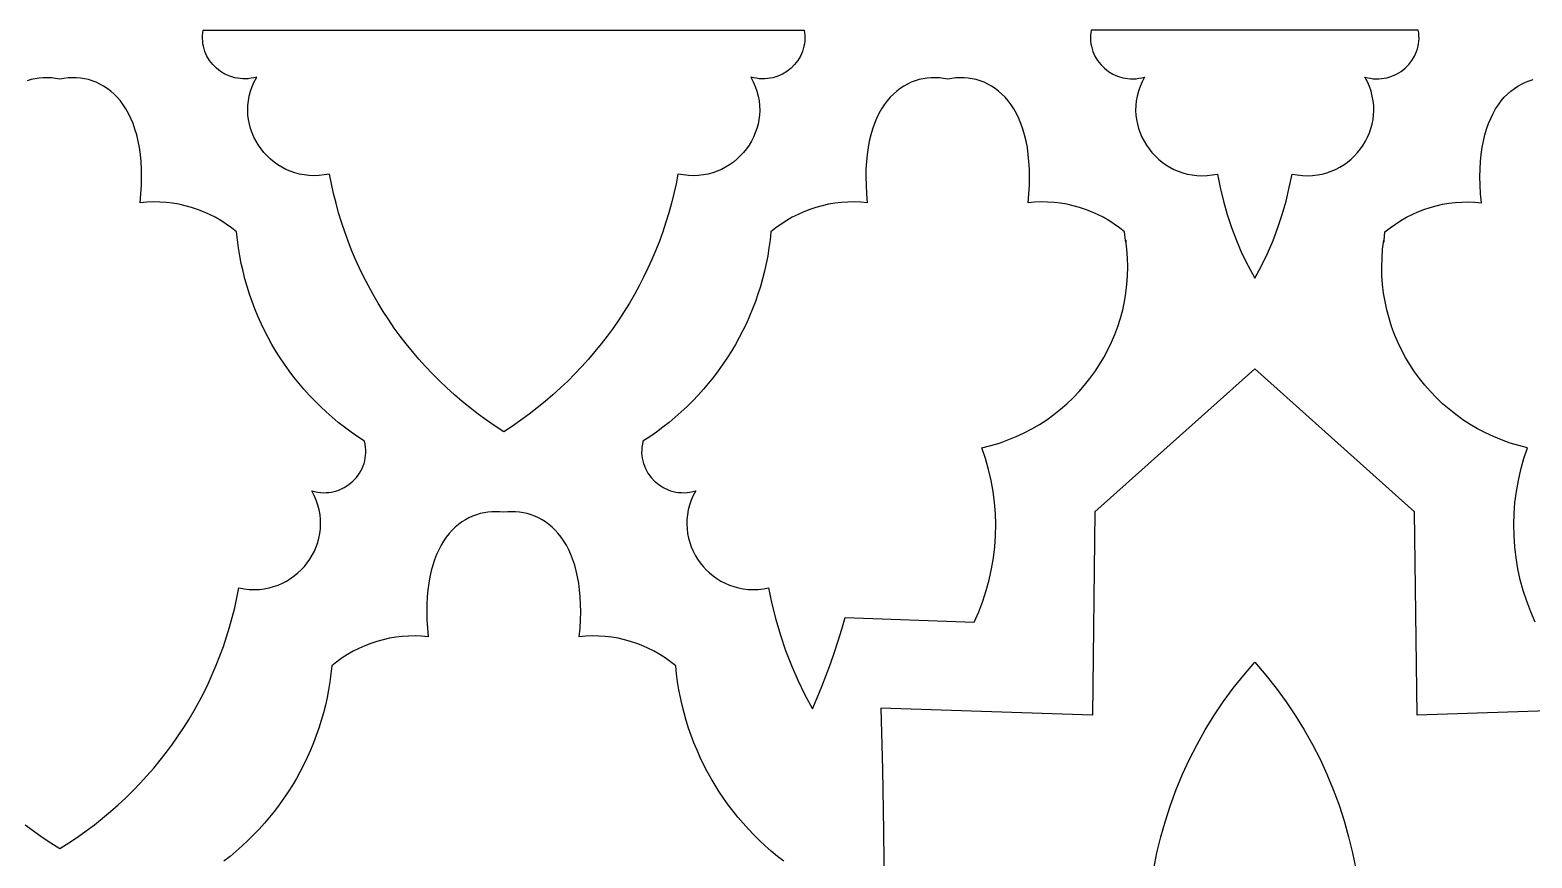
# Model space of a CAD drawing. Extents: x 50 to 3710, y -977 to -877.
# Drawn here: x 1826.9 to 1891.9, y -913 to -877.1 of the extents above; entities that cross this region are included whole.
import ezdxf

# ---------------------------------------------------------------- set-up
doc = ezdxf.new("R2010")
doc.units = 0
doc.layers.add('LAYER_1', color=18, linetype='CONTINUOUS')

msp = doc.modelspace()

# ---------------------------------------------------------------- linework, layer by layer
at = {"layer": 'LAYER_1'}
for points in [[(1847.382, -894.488), (1847.006, -894.241), (1846.637, -893.985), (1846.278, -893.722), (1845.926, -893.451), (1845.583, -893.172), (1845.249, -892.885), (1844.924, -892.591), (1844.607, -892.29), (1844.299, -891.982), (1844, -891.667), (1843.71, -891.345), (1843.429, -891.017), (1843.157, -890.682), (1842.895, -890.341), (1842.642, -889.994), (1842.398, -889.641), (1842.163, -889.283), (1841.938, -888.918), (1841.723, -888.548), (1841.517, -888.173), (1841.322, -887.793), (1841.136, -887.408), (1840.96, -887.019), (1840.794, -886.624), (1840.638, -886.225), (1840.492, -885.822), (1840.356, -885.415), (1840.231, -885.004), (1840.116, -884.589), (1840.011, -884.17), (1839.918, -883.748), (1839.834, -883.322), (1839.607, -883.364), (1839.382, -883.389), (1839.162, -883.396), (1838.945, -883.387), (1838.734, -883.362), (1838.528, -883.322), (1838.328, -883.268), (1838.134, -883.2), (1837.947, -883.119), (1837.767, -883.025), (1837.595, -882.92), (1837.432, -882.803), (1837.277, -882.675), (1837.132, -882.538), (1836.996, -882.392), (1836.871, -882.237), (1836.756, -882.074), (1836.653, -881.904), (1836.562, -881.727), (1836.483, -881.544), (1836.417, -881.356), (1836.364, -881.163), (1836.325, -880.966), (1836.301, -880.766), (1836.291, -880.563), (1836.297, -880.358), (1836.318, -880.151), (1836.356, -879.944), (1836.41, -879.736), (1836.482, -879.529), (1836.572, -879.323), (1836.68, -879.119), (1836.557, -879.152), (1836.434, -879.176), (1836.313, -879.191), (1836.193, -879.199), (1836.074, -879.198), (1835.957, -879.19), (1835.728, -879.151), (1835.51, -879.085), (1835.304, -878.992), (1835.112, -878.876), (1834.936, -878.738), (1834.779, -878.58), (1834.642, -878.404), (1834.527, -878.213), (1834.437, -878.007), (1834.402, -877.899), (1834.374, -877.789), (1834.353, -877.676), (1834.34, -877.561), (1834.334, -877.444), (1834.336, -877.325), (1834.347, -877.205), (1834.366, -877.083), (1860.398, -877.083), (1860.417, -877.205), (1860.428, -877.325), (1860.43, -877.444), (1860.424, -877.561), (1860.411, -877.676), (1860.39, -877.789), (1860.327, -878.007), (1860.237, -878.213), (1860.122, -878.404), (1859.985, -878.58), (1859.828, -878.738), (1859.652, -878.876), (1859.46, -878.992), (1859.254, -879.085), (1859.036, -879.151), (1858.923, -879.174), (1858.807, -879.19), (1858.69, -879.198), (1858.571, -879.199), (1858.451, -879.191), (1858.33, -879.176), (1858.207, -879.152), (1858.084, -879.119), (1858.192, -879.323), (1858.282, -879.529), (1858.354, -879.736), (1858.408, -879.944), (1858.446, -880.151), (1858.467, -880.358), (1858.473, -880.563), (1858.463, -880.766), (1858.439, -880.966), (1858.4, -881.163), (1858.347, -881.356), (1858.281, -881.544), (1858.202, -881.727), (1858.111, -881.904), (1858.008, -882.074), (1857.893, -882.237), (1857.768, -882.392), (1857.632, -882.538), (1857.487, -882.675), (1857.332, -882.803), (1857.169, -882.92), (1856.997, -883.025), (1856.817, -883.119), (1856.63, -883.2), (1856.436, -883.268), (1856.236, -883.322), (1856.03, -883.362), (1855.819, -883.387), (1855.602, -883.396), (1855.382, -883.389), (1855.157, -883.364), (1854.93, -883.322), (1854.846, -883.748), (1854.753, -884.17), (1854.648, -884.589), (1854.533, -885.004), (1854.408, -885.415), (1854.272, -885.822), (1854.127, -886.225), (1853.971, -886.624), (1853.804, -887.019), (1853.628, -887.408), (1853.442, -887.793), (1853.247, -888.173), (1853.041, -888.548), (1852.826, -888.918), (1852.601, -889.283), (1852.366, -889.641), (1852.123, -889.994), (1851.869, -890.341), (1851.607, -890.682), (1851.335, -891.017), (1851.054, -891.345), (1850.764, -891.667), (1850.465, -891.982), (1850.157, -892.29), (1849.84, -892.591), (1849.515, -892.885), (1849.181, -893.172), (1848.838, -893.451), (1848.486, -893.722), (1848.127, -893.985), (1847.758, -894.241)], [(1879.918, -887.839), (1880.21, -887.304), (1880.475, -886.759), (1880.712, -886.205), (1880.924, -885.643), (1881.111, -885.074), (1881.274, -884.497), (1881.415, -883.913), (1881.534, -883.322), (1881.761, -883.364), (1881.986, -883.389), (1882.206, -883.396), (1882.423, -883.387), (1882.634, -883.362), (1882.84, -883.322), (1883.04, -883.268), (1883.234, -883.2), (1883.421, -883.119), (1883.601, -883.025), (1883.773, -882.92), (1883.936, -882.803), (1884.091, -882.675), (1884.236, -882.538), (1884.372, -882.392), (1884.497, -882.237), (1884.612, -882.074), (1884.715, -881.904), (1884.806, -881.727), (1884.885, -881.544), (1884.951, -881.356), (1885.004, -881.163), (1885.043, -880.966), (1885.067, -880.766), (1885.077, -880.563), (1885.071, -880.358), (1885.05, -880.151), (1885.012, -879.944), (1884.958, -879.736), (1884.886, -879.529), (1884.796, -879.323), (1884.688, -879.119), (1884.811, -879.152), (1884.934, -879.176), (1885.055, -879.191), (1885.175, -879.199), (1885.294, -879.198), (1885.411, -879.19), (1885.64, -879.151), (1885.858, -879.085), (1886.064, -878.992), (1886.256, -878.876), (1886.432, -878.738), (1886.589, -878.58), (1886.726, -878.404), (1886.841, -878.213), (1886.931, -878.007), (1886.966, -877.899), (1886.994, -877.789), (1887.015, -877.676), (1887.028, -877.561), (1887.034, -877.444), (1887.032, -877.325), (1887.021, -877.205), (1887.002, -877.083), (1879.918, -877.083), (1872.834, -877.083), (1872.815, -877.205), (1872.804, -877.325), (1872.802, -877.444), (1872.808, -877.561), (1872.821, -877.676), (1872.842, -877.789), (1872.905, -878.007), (1872.995, -878.213), (1873.109, -878.404), (1873.246, -878.58), (1873.404, -878.738), (1873.58, -878.876), (1873.772, -878.992), (1873.978, -879.085), (1874.196, -879.151), (1874.309, -879.174), (1874.424, -879.19), (1874.542, -879.198), (1874.66, -879.199), (1874.781, -879.191), (1874.902, -879.176), (1875.024, -879.152), (1875.147, -879.119), (1875.039, -879.323), (1874.95, -879.529), (1874.878, -879.736), (1874.823, -879.944), (1874.786, -880.151), (1874.764, -880.358), (1874.759, -880.563), (1874.769, -880.766), (1874.793, -880.966), (1874.832, -881.163), (1874.885, -881.356), (1874.951, -881.544), (1875.03, -881.727), (1875.121, -881.904), (1875.224, -882.074), (1875.339, -882.237), (1875.464, -882.392), (1875.6, -882.538), (1875.745, -882.675), (1875.9, -882.803), (1876.063, -882.92), (1876.235, -883.025), (1876.415, -883.119), (1876.602, -883.2), (1876.796, -883.268), (1876.996, -883.322), (1877.202, -883.362), (1877.413, -883.387), (1877.63, -883.396), (1877.85, -883.389), (1878.074, -883.364), (1878.302, -883.322), (1878.421, -883.913), (1878.562, -884.497), (1878.725, -885.074), (1878.912, -885.643), (1879.124, -886.205), (1879.361, -886.759), (1879.626, -887.304)], [(1860.757, -906.496), (1860.966, -906.013), (1861.166, -905.525), (1861.357, -905.034), (1861.539, -904.54), (1861.712, -904.042), (1861.876, -903.541), (1862.03, -903.038), (1862.175, -902.531), (1867.768, -902.734), (1867.964, -902.285), (1868.137, -901.829), (1868.287, -901.366), (1868.414, -900.899), (1868.517, -900.427), (1868.597, -899.951), (1868.653, -899.473), (1868.686, -898.993), (1868.695, -898.512), (1868.681, -898.031), (1868.644, -897.55), (1868.582, -897.071), (1868.498, -896.595), (1868.389, -896.122), (1868.257, -895.652), (1868.101, -895.188), (1868.484, -895.091), (1868.859, -894.977), (1869.225, -894.846), (1869.581, -894.7), (1869.927, -894.538), (1870.264, -894.361), (1870.59, -894.17), (1870.905, -893.966), (1871.209, -893.747), (1871.501, -893.516), (1871.782, -893.273), (1872.05, -893.018), (1872.306, -892.751), (1872.549, -892.473), (1872.779, -892.186), (1872.996, -891.888), (1873.198, -891.581), (1873.386, -891.265), (1873.56, -890.941), (1873.718, -890.609), (1873.862, -890.269), (1873.989, -889.923), (1874.101, -889.57), (1874.196, -889.212), (1874.275, -888.848), (1874.336, -888.479), (1874.381, -888.106), (1874.407, -887.729), (1874.415, -887.349), (1874.405, -886.966), (1874.377, -886.581), (1874.329, -886.194), (1874.328, -886.269), (1874.316, -886.202), (1874.276, -885.829), (1874.055, -885.652), (1873.827, -885.488), (1873.592, -885.335), (1873.349, -885.196), (1873.1, -885.069), (1872.846, -884.956), (1872.586, -884.855), (1872.321, -884.768), (1872.052, -884.694), (1871.78, -884.634), (1871.504, -884.588), (1871.226, -884.556), (1870.946, -884.538), (1870.664, -884.534), (1870.382, -884.544), (1870.099, -884.569), (1870.134, -884.181), (1870.155, -883.808), (1870.162, -883.451), (1870.157, -883.109), (1870.138, -882.783), (1870.108, -882.471), (1870.066, -882.174), (1870.012, -881.893), (1869.948, -881.625), (1869.874, -881.373), (1869.79, -881.134), (1869.696, -880.91), (1869.594, -880.7), (1869.483, -880.504), (1869.365, -880.322), (1869.239, -880.154), (1869.107, -879.999), (1868.967, -879.857), (1868.822, -879.729), (1868.672, -879.614), (1868.517, -879.512), (1868.357, -879.423), (1868.193, -879.347), (1868.025, -879.283), (1867.855, -879.232), (1867.682, -879.193), (1867.506, -879.167), (1867.33, -879.152), (1867.152, -879.15), (1866.973, -879.159), (1866.794, -879.18), (1866.616, -879.212), (1866.437, -879.18), (1866.259, -879.159), (1866.08, -879.15), (1865.902, -879.152), (1865.725, -879.167), (1865.55, -879.193), (1865.377, -879.232), (1865.206, -879.283), (1865.039, -879.347), (1864.875, -879.423), (1864.715, -879.512), (1864.56, -879.614), (1864.409, -879.729), (1864.264, -879.857), (1864.125, -879.999), (1863.992, -880.154), (1863.867, -880.322), (1863.748, -880.504), (1863.638, -880.7), (1863.535, -880.91), (1863.442, -881.134), (1863.358, -881.373), (1863.284, -881.625), (1863.219, -881.893), (1863.166, -882.174), (1863.124, -882.471), (1863.093, -882.783), (1863.075, -883.109), (1863.069, -883.451), (1863.077, -883.808), (1863.098, -884.181), (1863.133, -884.569), (1862.85, -884.544), (1862.567, -884.534), (1862.285, -884.538), (1862.005, -884.556), (1861.727, -884.588), (1861.452, -884.634), (1861.179, -884.694), (1860.91, -884.768), (1860.646, -884.855), (1860.386, -884.956), (1860.131, -885.069), (1859.883, -885.196), (1859.64, -885.335), (1859.404, -885.488), (1859.176, -885.652), (1858.956, -885.829), (1858.92, -886.175), (1858.874, -886.519), (1858.818, -886.86), (1858.753, -887.199), (1858.678, -887.535), (1858.593, -887.868), (1858.499, -888.198), (1858.396, -888.524), (1858.284, -888.847), (1858.162, -889.167), (1858.032, -889.482), (1857.893, -889.794), (1857.745, -890.101), (1857.588, -890.404), (1857.423, -890.702), (1857.249, -890.995), (1857.067, -891.284), (1856.877, -891.567), (1856.679, -891.845), (1856.473, -892.118), (1856.259, -892.385), (1856.037, -892.646), (1855.807, -892.902), (1855.57, -893.151), (1855.326, -893.393), (1855.074, -893.629), (1854.815, -893.859), (1854.549, -894.082), (1854.276, -894.297), (1853.995, -894.505), (1853.709, -894.706), (1853.415, -894.9), (1853.387, -895.026), (1853.368, -895.151), (1853.359, -895.274), (1853.358, -895.396), (1853.365, -895.517), (1853.381, -895.634), (1853.404, -895.75), (1853.435, -895.863), (1853.474, -895.972), (1853.519, -896.079), (1853.629, -896.281), (1853.764, -896.466), (1853.921, -896.634), (1854.098, -896.78), (1854.293, -896.904), (1854.503, -897.003), (1854.613, -897.043), (1854.726, -897.075), (1854.842, -897.1), (1854.96, -897.118), (1855.08, -897.128), (1855.202, -897.13), (1855.326, -897.123), (1855.451, -897.108), (1855.576, -897.083), (1855.703, -897.05), (1855.595, -897.254), (1855.505, -897.46), (1855.433, -897.667), (1855.379, -897.874), (1855.341, -898.082), (1855.32, -898.288), (1855.314, -898.493), (1855.324, -898.696), (1855.349, -898.897), (1855.388, -899.094), (1855.441, -899.286), (1855.507, -899.475), (1855.586, -899.657), (1855.677, -899.834), (1855.78, -900.005), (1855.894, -900.167), (1856.019, -900.322), (1856.155, -900.469), (1856.3, -900.606), (1856.455, -900.733), (1856.619, -900.85), (1856.791, -900.956), (1856.97, -901.049), (1857.157, -901.13), (1857.351, -901.199), (1857.551, -901.253), (1857.757, -901.293), (1857.969, -901.318), (1858.185, -901.327), (1858.406, -901.319), (1858.63, -901.295), (1858.858, -901.253), (1858.999, -901.945), (1859.168, -902.628), (1859.366, -903.301), (1859.59, -903.964), (1859.842, -904.616), (1860.12, -905.255), (1860.426, -905.883)]]:
    msp.add_lwpolyline(points, close=True, dxfattribs=at)
for points in [[(1826.651, -911.513), (1827.013, -911.785), (1827.383, -912.048), (1827.762, -912.304), (1828.149, -912.551), (1828.537, -912.304), (1828.916, -912.048), (1829.286, -911.785), (1829.648, -911.513), (1830, -911.233), (1830.344, -910.945), (1830.679, -910.649), (1831.005, -910.346), (1831.322, -910.035), (1831.63, -909.718), (1831.928, -909.393), (1832.217, -909.061), (1832.497, -908.723), (1832.767, -908.378), (1833.027, -908.027), (1833.278, -907.669), (1833.519, -907.306), (1833.75, -906.937), (1833.971, -906.562), (1834.183, -906.182), (1834.384, -905.796), (1834.575, -905.405), (1834.756, -905.01), (1834.926, -904.609), (1835.086, -904.204), (1835.235, -903.794), (1835.374, -903.38), (1835.503, -902.962), (1835.62, -902.541), (1835.727, -902.115), (1835.823, -901.686), (1835.907, -901.253), (1836.135, -901.295), (1836.36, -901.319), (1836.58, -901.327), (1836.796, -901.318), (1837.008, -901.293), (1837.214, -901.253), (1837.414, -901.199), (1837.608, -901.13), (1837.795, -901.049), (1837.975, -900.956), (1838.146, -900.85), (1838.31, -900.733), (1838.465, -900.606), (1838.61, -900.469), (1838.746, -900.322), (1838.871, -900.167), (1838.985, -900.005), (1839.088, -899.834), (1839.18, -899.657), (1839.259, -899.475), (1839.325, -899.286), (1839.377, -899.094), (1839.416, -898.897), (1839.441, -898.696), (1839.451, -898.493), (1839.445, -898.288), (1839.424, -898.082), (1839.386, -897.874), (1839.332, -897.667), (1839.26, -897.46), (1839.17, -897.254), (1839.062, -897.05), (1839.189, -897.083), (1839.315, -897.108), (1839.439, -897.123), (1839.563, -897.13), (1839.685, -897.128), (1839.805, -897.118), (1839.924, -897.1), (1840.039, -897.075), (1840.152, -897.043), (1840.262, -897.003), (1840.472, -896.904), (1840.667, -896.78), (1840.844, -896.634), (1841.001, -896.466), (1841.136, -896.281), (1841.246, -896.079), (1841.292, -895.972), (1841.33, -895.863), (1841.361, -895.75), (1841.384, -895.634), (1841.4, -895.517), (1841.407, -895.396), (1841.406, -895.274), (1841.397, -895.151), (1841.378, -895.026), (1841.35, -894.9), (1841.057, -894.706), (1840.77, -894.505), (1840.49, -894.297), (1840.216, -894.082), (1839.95, -893.859), (1839.691, -893.629), (1839.439, -893.393), (1839.195, -893.151), (1838.958, -892.902), (1838.728, -892.646), (1838.506, -892.385), (1838.292, -892.118), (1838.086, -891.845), (1837.888, -891.567), (1837.698, -891.284), (1837.516, -890.995), (1837.342, -890.702), (1837.177, -890.404), (1837.02, -890.101), (1836.872, -889.794), (1836.733, -889.482), (1836.603, -889.167), (1836.481, -888.847), (1836.369, -888.524), (1836.266, -888.198), (1836.172, -887.868), (1836.087, -887.535), (1836.012, -887.199), (1835.947, -886.86), (1835.891, -886.519), (1835.845, -886.175), (1835.809, -885.829), (1835.589, -885.652), (1835.361, -885.488), (1835.125, -885.335), (1834.883, -885.196), (1834.634, -885.069), (1834.379, -884.956), (1834.119, -884.855), (1833.855, -884.768), (1833.586, -884.694), (1833.313, -884.634), (1833.038, -884.588), (1832.76, -884.556), (1832.48, -884.538), (1832.198, -884.534), (1831.915, -884.544), (1831.632, -884.569), (1831.667, -884.181), (1831.688, -883.808), (1831.696, -883.451), (1831.69, -883.109), (1831.672, -882.783), (1831.641, -882.471), (1831.599, -882.174), (1831.546, -881.893), (1831.482, -881.625), (1831.407, -881.373), (1831.323, -881.134), (1831.23, -880.91), (1831.127, -880.7), (1831.017, -880.504), (1830.898, -880.322), (1830.773, -880.154), (1830.64, -879.999), (1830.501, -879.857), (1830.356, -879.729), (1830.205, -879.614), (1830.05, -879.512), (1829.89, -879.423), (1829.726, -879.347), (1829.559, -879.283), (1829.388, -879.232), (1829.215, -879.193), (1829.04, -879.167), (1828.863, -879.152), (1828.685, -879.15), (1828.507, -879.159), (1828.328, -879.18), (1828.149, -879.212), (1827.971, -879.18), (1827.792, -879.159), (1827.613, -879.15), (1827.436, -879.152), (1827.259, -879.167), (1827.084, -879.193), (1826.91, -879.232), (1826.74, -879.283)], [(1826.651, -911.513), (1827.013, -911.785), (1827.383, -912.048), (1827.762, -912.304), (1828.149, -912.551), (1828.537, -912.304), (1828.916, -912.048), (1829.286, -911.785), (1829.648, -911.513), (1830, -911.233), (1830.344, -910.945), (1830.679, -910.649), (1831.005, -910.346), (1831.322, -910.035), (1831.63, -909.718), (1831.928, -909.393), (1832.217, -909.061), (1832.497, -908.723), (1832.767, -908.378), (1833.027, -908.027), (1833.278, -907.669), (1833.519, -907.306), (1833.75, -906.937), (1833.971, -906.562), (1834.183, -906.182), (1834.384, -905.796), (1834.575, -905.405), (1834.756, -905.01), (1834.926, -904.609), (1835.086, -904.204), (1835.235, -903.794), (1835.374, -903.38), (1835.503, -902.962), (1835.62, -902.541), (1835.727, -902.115), (1835.823, -901.686), (1835.907, -901.253), (1836.135, -901.295), (1836.36, -901.319), (1836.58, -901.327), (1836.796, -901.318), (1837.008, -901.293), (1837.214, -901.253), (1837.414, -901.199), (1837.608, -901.13), (1837.795, -901.049), (1837.975, -900.956), (1838.146, -900.85), (1838.31, -900.733), (1838.465, -900.606), (1838.61, -900.469), (1838.746, -900.322), (1838.871, -900.167), (1838.985, -900.005), (1839.088, -899.834), (1839.18, -899.657), (1839.259, -899.475), (1839.325, -899.286), (1839.377, -899.094), (1839.416, -898.897), (1839.441, -898.696), (1839.451, -898.493), (1839.445, -898.288), (1839.424, -898.082), (1839.386, -897.874), (1839.332, -897.667), (1839.26, -897.46), (1839.17, -897.254), (1839.062, -897.05), (1839.189, -897.083), (1839.315, -897.108), (1839.439, -897.123), (1839.563, -897.13), (1839.685, -897.128), (1839.805, -897.118), (1839.924, -897.1), (1840.039, -897.075), (1840.152, -897.043), (1840.262, -897.003), (1840.472, -896.904), (1840.667, -896.78), (1840.844, -896.634), (1841.001, -896.466), (1841.136, -896.281), (1841.246, -896.079), (1841.292, -895.972), (1841.33, -895.863), (1841.361, -895.75), (1841.384, -895.634), (1841.4, -895.517), (1841.407, -895.396), (1841.406, -895.274), (1841.397, -895.151), (1841.378, -895.026), (1841.35, -894.9), (1841.057, -894.706), (1840.77, -894.505), (1840.49, -894.297), (1840.216, -894.082), (1839.95, -893.859), (1839.691, -893.629), (1839.439, -893.393), (1839.195, -893.151), (1838.958, -892.902), (1838.728, -892.646), (1838.506, -892.385), (1838.292, -892.118), (1838.086, -891.845), (1837.888, -891.567), (1837.698, -891.284), (1837.516, -890.995), (1837.342, -890.702), (1837.177, -890.404), (1837.02, -890.101), (1836.872, -889.794), (1836.733, -889.482), (1836.603, -889.167), (1836.481, -888.847), (1836.369, -888.524), (1836.266, -888.198), (1836.172, -887.868), (1836.087, -887.535), (1836.012, -887.199), (1835.947, -886.86), (1835.891, -886.519), (1835.845, -886.175), (1835.809, -885.829), (1835.589, -885.652), (1835.361, -885.488), (1835.125, -885.335), (1834.883, -885.196), (1834.634, -885.069), (1834.379, -884.956), (1834.119, -884.855), (1833.855, -884.768), (1833.586, -884.694), (1833.313, -884.634), (1833.038, -884.588), (1832.76, -884.556), (1832.48, -884.538), (1832.198, -884.534), (1831.915, -884.544), (1831.632, -884.569), (1831.667, -884.181), (1831.688, -883.808), (1831.696, -883.451), (1831.69, -883.109), (1831.672, -882.783), (1831.641, -882.471), (1831.599, -882.174), (1831.546, -881.893), (1831.482, -881.625), (1831.407, -881.373), (1831.323, -881.134), (1831.23, -880.91), (1831.127, -880.7), (1831.017, -880.504), (1830.898, -880.322), (1830.773, -880.154), (1830.64, -879.999), (1830.501, -879.857), (1830.356, -879.729), (1830.205, -879.614), (1830.05, -879.512), (1829.89, -879.423), (1829.726, -879.347), (1829.559, -879.283), (1829.388, -879.232), (1829.215, -879.193), (1829.04, -879.167), (1828.863, -879.152), (1828.685, -879.15), (1828.507, -879.159), (1828.328, -879.18), (1828.149, -879.212), (1827.971, -879.18), (1827.792, -879.159), (1827.613, -879.15), (1827.436, -879.152), (1827.259, -879.167), (1827.084, -879.193), (1826.91, -879.232), (1826.74, -879.283)], [(1892.068, -902.734), (1891.872, -902.285), (1891.699, -901.829), (1891.549, -901.366), (1891.422, -900.899), (1891.319, -900.427), (1891.239, -899.951), (1891.183, -899.473), (1891.15, -898.993), (1891.141, -898.512), (1891.155, -898.031), (1891.192, -897.55), (1891.253, -897.071), (1891.338, -896.595), (1891.447, -896.122), (1891.579, -895.652), (1891.735, -895.188), (1891.352, -895.091), (1890.977, -894.977), (1890.611, -894.846), (1890.255, -894.7), (1889.909, -894.538), (1889.572, -894.361), (1889.246, -894.17), (1888.931, -893.966), (1888.627, -893.747), (1888.335, -893.516), (1888.054, -893.273), (1887.785, -893.018), (1887.53, -892.751), (1887.286, -892.473), (1887.057, -892.186), (1886.84, -891.888), (1886.638, -891.581), (1886.45, -891.265), (1886.276, -890.941), (1886.117, -890.609), (1885.974, -890.269), (1885.847, -889.923), (1885.735, -889.57), (1885.64, -889.212), (1885.561, -888.848), (1885.499, -888.479), (1885.455, -888.106), (1885.429, -887.729), (1885.42, -887.349), (1885.431, -886.966), (1885.459, -886.581), (1885.507, -886.194), (1885.508, -886.269), (1885.52, -886.202), (1885.56, -885.829), (1885.78, -885.652), (1886.009, -885.488), (1886.244, -885.335), (1886.487, -885.196), (1886.736, -885.069), (1886.99, -884.956), (1887.25, -884.855), (1887.515, -884.768), (1887.783, -884.694), (1888.056, -884.634), (1888.331, -884.588), (1888.61, -884.556), (1888.89, -884.538), (1889.171, -884.534), (1889.454, -884.544), (1889.737, -884.569), (1889.702, -884.181), (1889.681, -883.808), (1889.674, -883.451), (1889.679, -883.109), (1889.698, -882.783), (1889.728, -882.471), (1889.77, -882.174), (1889.824, -881.893), (1889.888, -881.625), (1889.962, -881.373), (1890.046, -881.134), (1890.14, -880.91), (1890.242, -880.7), (1890.352, -880.504), (1890.471, -880.322), (1890.597, -880.154), (1890.729, -879.999), (1890.868, -879.857), (1891.013, -879.729), (1891.164, -879.614), (1891.319, -879.512), (1891.479, -879.423), (1891.643, -879.347), (1891.811, -879.283), (1891.981, -879.232)], [(1896.113, -906.458), (1886.949, -906.773), (1886.843, -897.954), (1879.918, -891.76), (1872.993, -897.954), (1872.887, -906.773), (1863.723, -906.458), (1863.785, -909.122), (1863.832, -911.786), (1863.866, -914.45)], [(1859.512, -913.101), (1859.239, -912.886), (1858.973, -912.663), (1858.714, -912.433), (1858.462, -912.197), (1858.217, -911.954), (1857.98, -911.705), (1857.751, -911.45), (1857.529, -911.189), (1857.315, -910.922), (1857.109, -910.649), (1856.91, -910.371), (1856.72, -910.088), (1856.538, -909.799), (1856.365, -909.506), (1856.2, -909.207), (1856.043, -908.905), (1855.895, -908.597), (1855.756, -908.286), (1855.625, -907.971), (1855.504, -907.651), (1855.391, -907.328), (1855.288, -907.002), (1855.194, -906.672), (1855.11, -906.339), (1855.035, -906.003), (1854.969, -905.664), (1854.914, -905.323), (1854.868, -904.979), (1854.832, -904.633), (1854.611, -904.456), (1854.383, -904.291), (1854.148, -904.139), (1853.905, -904), (1853.656, -903.873), (1853.402, -903.76), (1853.142, -903.659), (1852.877, -903.572), (1852.608, -903.498), (1852.336, -903.438), (1852.06, -903.392), (1851.782, -903.36), (1851.502, -903.341), (1851.22, -903.338), (1850.938, -903.348), (1850.655, -903.373), (1850.689, -902.999), (1850.71, -902.639), (1850.718, -902.294), (1850.714, -901.963), (1850.699, -901.646), (1850.672, -901.343), (1850.634, -901.053), (1850.585, -900.778), (1850.527, -900.516), (1850.458, -900.268), (1850.381, -900.033), (1850.295, -899.811), (1850.2, -899.603), (1850.097, -899.407), (1849.987, -899.225), (1849.87, -899.055), (1849.746, -898.898), (1849.616, -898.753), (1849.481, -898.621), (1849.339, -898.501), (1849.193, -898.394), (1849.043, -898.298), (1848.888, -898.215), (1848.729, -898.143), (1848.568, -898.083), (1848.403, -898.034), (1848.237, -897.997), (1848.068, -897.971), (1847.898, -897.957), (1847.726, -897.953), (1847.554, -897.961), (1847.382, -897.979), (1847.21, -897.961), (1847.038, -897.953), (1846.867, -897.957), (1846.696, -897.971), (1846.528, -897.997), (1846.361, -898.034), (1846.196, -898.083), (1846.035, -898.143), (1845.876, -898.215), (1845.722, -898.298), (1845.571, -898.394), (1845.425, -898.501), (1845.284, -898.621), (1845.148, -898.753), (1845.018, -898.898), (1844.894, -899.055), (1844.777, -899.225), (1844.667, -899.407), (1844.564, -899.603), (1844.47, -899.811), (1844.383, -900.033), (1844.306, -900.268), (1844.238, -900.516), (1844.179, -900.778), (1844.131, -901.053), (1844.093, -901.343), (1844.066, -901.646), (1844.05, -901.963), (1844.046, -902.294), (1844.054, -902.639), (1844.075, -902.999), (1844.109, -903.373), (1843.826, -903.348), (1843.544, -903.338), (1843.262, -903.341), (1842.982, -903.36), (1842.704, -903.392), (1842.428, -903.438), (1842.156, -903.498), (1841.887, -903.572), (1841.622, -903.659), (1841.363, -903.76), (1841.108, -903.873), (1840.859, -904), (1840.617, -904.139), (1840.381, -904.291), (1840.153, -904.456), (1839.933, -904.633), (1839.897, -904.979), (1839.851, -905.323), (1839.795, -905.664), (1839.73, -906.003), (1839.655, -906.339), (1839.57, -906.672), (1839.476, -907.002), (1839.373, -907.328), (1839.261, -907.651), (1839.139, -907.971), (1839.009, -908.286), (1838.869, -908.597), (1838.721, -908.905), (1838.565, -909.207), (1838.399, -909.506), (1838.226, -909.799), (1838.044, -910.088), (1837.854, -910.371), (1837.656, -910.649), (1837.449, -910.922), (1837.235, -911.189), (1837.014, -911.45), (1836.784, -911.705), (1836.547, -911.954), (1836.302, -912.197), (1836.051, -912.433), (1835.792, -912.663), (1835.525, -912.886), (1835.252, -913.101)], [(1875.54, -913.432), (1875.681, -912.729), (1875.85, -912.033), (1876.045, -911.344), (1876.267, -910.663), (1876.516, -909.992), (1876.79, -909.331), (1877.091, -908.68), (1877.418, -908.04), (1877.771, -907.411), (1878.149, -906.796), (1878.554, -906.194), (1878.983, -905.605), (1879.438, -905.031), (1879.918, -904.473), (1880.398, -905.031), (1880.853, -905.605), (1881.282, -906.194), (1881.686, -906.796), (1882.065, -907.411), (1882.418, -908.04), (1882.745, -908.68), (1883.046, -909.331), (1883.32, -909.992), (1883.569, -910.663), (1883.791, -911.344), (1883.986, -912.033), (1884.155, -912.729), (1884.296, -913.432)]]:
    msp.add_lwpolyline(points, dxfattribs=at)

doc.saveas('drawing.dxf')
